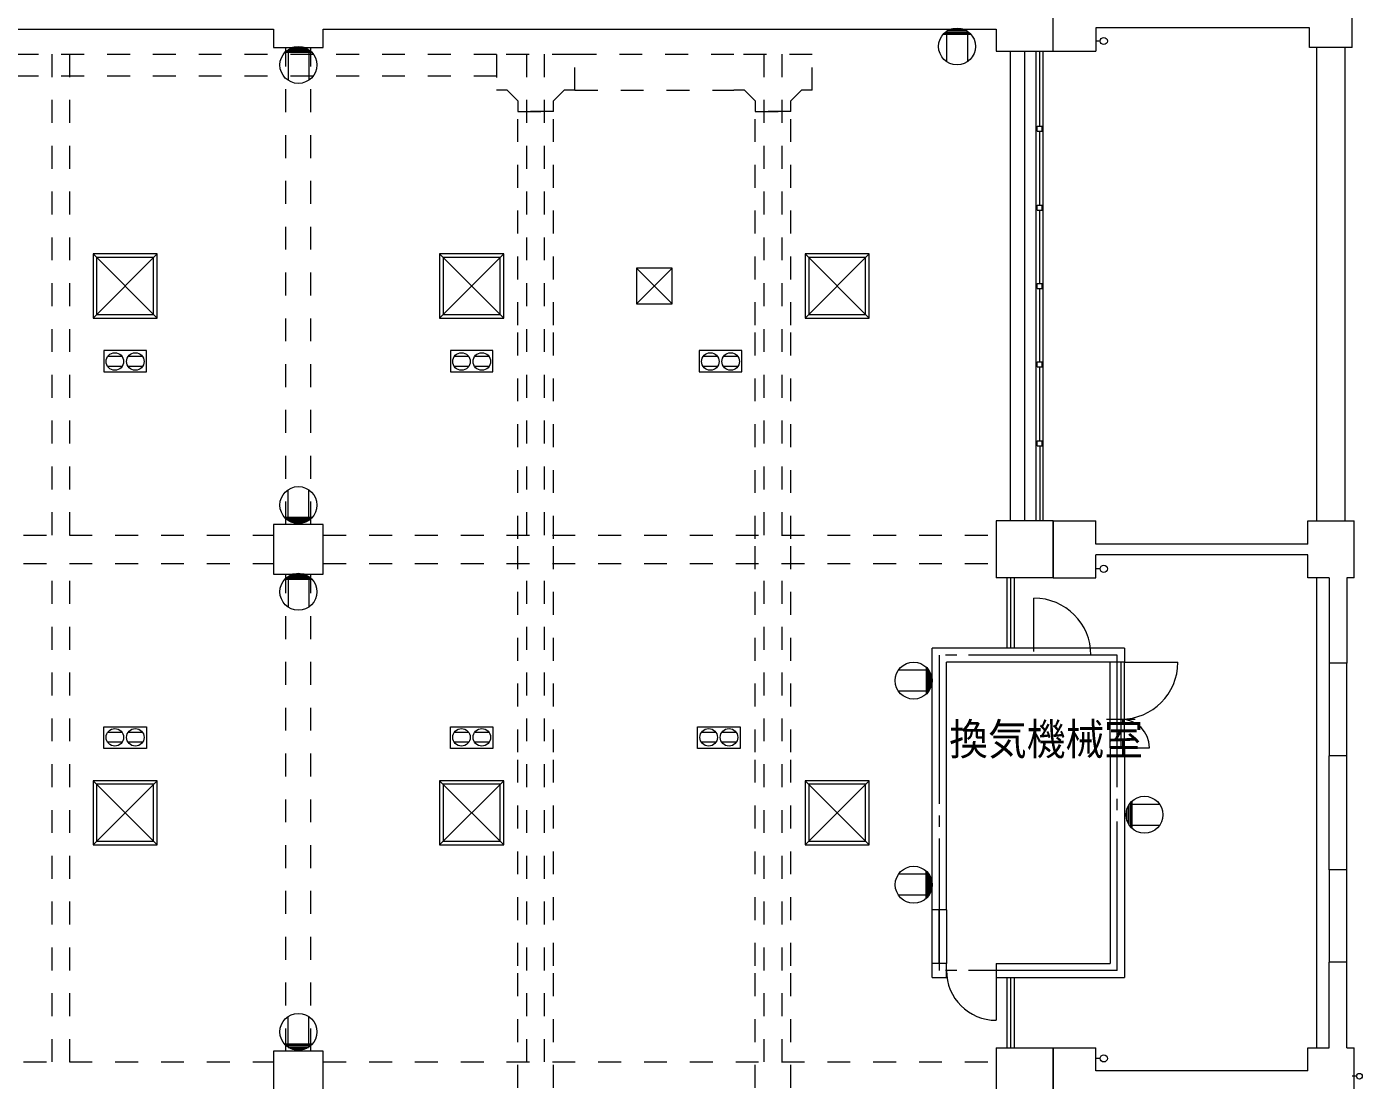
# Model space of a CAD drawing. Units: millimetres, scale not verified. Extents: x -20008 to 44171, y -23185 to 24570.
# Drawn here: x 12165 to 30920, y 1605 to 16405 of the extents above; entities that cross this region are included whole.
import ezdxf
from ezdxf.enums import TextEntityAlignment as Align

# ---------------------------------------------------------------- set-up
doc = ezdxf.new("R2010")
doc.units = ezdxf.units.MM
doc.header["$LTSCALE"] = 380
doc.linetypes.add('USER1', pattern=[1.693333, 0.846667, -0.846667])
doc.linetypes.add('USER3', pattern=[6.773333, 5.503333, -0.423333, 0.423333, -0.423333])
for name, color, linetype, lineweight in [('0-1_C-7', 253, 'Continuous', 18), ('0-2_6-3', 1, 'Continuous', 18), ('0-F_1-8', 8, 'Continuous', 18), ('1-0_1-6', 8, 'Continuous', 18), ('1-1_1-5', 8, 'Continuous', 18), ('1-2_1-4', 8, 'Continuous', 18), ('1-4_1-1', 8, 'Continuous', 18), ('1-7_0-B', 8, 'Continuous', 18), ('1-8_0-A', 8, 'Continuous', 18), ('1-A_0-3', 8, 'USER3', 18), ('1-B_0-2', 8, 'Continuous', 18), ('2-0_6-8', 253, 'Continuous', 18), ('2-4_1-7', 8, 'Continuous', 18), ('2-B_9-5', 4, 'USER1', 18), ('2-F_0-E', 8, 'USER1', 18)]:
    doc.layers.add(name, color=color, linetype=linetype, lineweight=lineweight)
doc.styles.add('ＭＳ ゴシック', font='')
doc.styles.get('ＭＳ ゴシック').set_extended_font_data('MS Gothic')

msp = doc.modelspace()

# ---------------------------------------------------------------- linework, layer by layer
at = {"layer": '0-1_C-7'}
for p, q in [((13996.4, 12312.7), (13096.4, 13212.7)), ((18863.4, 12312.7), (17963.4, 13212.7)), ((23996.4, 12312.7), (23096.4, 13212.7)), ((21230.4, 13012.7), (20730.4, 12512.7)), ((13996.4, 4912.7), (13096.4, 5812.7)), ((18863.4, 4912.7), (17963.4, 5812.7)), ((23996.4, 4912.7), (23096.4, 5812.7))]:
    msp.add_line(p, q, dxfattribs=at)
for points in [[(13996.4, 12312.7), (13996.4, 13212.7), (13096.4, 13212.7), (13096.4, 12312.7)], [(13996.4, 13212.7), (13096.4, 12312.7), (13996.4, 12312.7)], [(18863.4, 12312.7), (18863.4, 13212.7), (17963.4, 13212.7), (17963.4, 12312.7)], [(18863.4, 13212.7), (17963.4, 12312.7), (18863.4, 12312.7)], [(23996.4, 12312.7), (23996.4, 13212.7), (23096.4, 13212.7), (23096.4, 12312.7)], [(23996.4, 13212.7), (23096.4, 12312.7), (23996.4, 12312.7)], [(21230.4, 12512.7), (21230.4, 13012.7), (20730.4, 13012.7)], [(13996.4, 4912.7), (13996.4, 5812.7), (13096.4, 5812.7), (13096.4, 4912.7)], [(13996.4, 5812.7), (13096.4, 4912.7), (13996.4, 4912.7)], [(18863.4, 4912.7), (18863.4, 5812.7), (17963.4, 5812.7), (17963.4, 4912.7)], [(18863.4, 5812.7), (17963.4, 4912.7), (18863.4, 4912.7)], [(23996.4, 4912.7), (23996.4, 5812.7), (23096.4, 5812.7), (23096.4, 4912.7)], [(23996.4, 5812.7), (23096.4, 4912.7), (23996.4, 4912.7)]]:
    msp.add_lwpolyline(points, dxfattribs=at)
for points in [[(13946.4, 12362.7), (13946.4, 13162.7), (13146.4, 13162.7), (13146.4, 12362.7)], [(18813.4, 12362.7), (18813.4, 13162.7), (18013.4, 13162.7), (18013.4, 12362.7)], [(23946.4, 12362.7), (23946.4, 13162.7), (23146.4, 13162.7), (23146.4, 12362.7)], [(20730.4, 12512.7), (21230.4, 12512.7), (20730.4, 13012.7)], [(13946.4, 4962.7), (13946.4, 5762.7), (13146.4, 5762.7), (13146.4, 4962.7)], [(18813.4, 4962.7), (18813.4, 5762.7), (18013.4, 5762.7), (18013.4, 4962.7)], [(23946.4, 4962.7), (23946.4, 5762.7), (23146.4, 5762.7), (23146.4, 4962.7)]]:
    msp.add_lwpolyline(points, close=True, dxfattribs=at)
at = {"layer": '0-2_6-3'}
for p, q in [((25395.3, 16325.8), (25063.2, 16325.8)), ((25371, 16346.1), (25087.5, 16346.1)), ((25346.7, 16358.2), (25111.8, 16358.2)), ((25148.2, 16374.4), (25310.2, 16374.4)), ((25034.8, 16301.5), (25415.5, 16301.5)), ((25407.4, 16313.7), (25051, 16313.7)), ((25083.4, 16301.5), (25083.4, 15912.7)), ((25375, 16301.5), (25375, 15912.7)), ((16174.8, 16041.5), (15794.1, 16041.5)), ((15802.2, 16053.7), (16158.6, 16053.7)), ((15814.4, 16065.8), (16146.5, 16065.8)), ((15834.6, 16041.5), (15834.6, 15652.7)), ((15838.7, 16086.1), (16122.2, 16086.1)), ((15863, 16098.2), (16097.9, 16098.2)), ((16061.4, 16114.4), (15899.4, 16114.4)), ((16126.2, 16041.5), (16126.2, 15652.7)), ((15834.6, 9511.6), (15834.6, 9900.4)), ((16126.2, 9511.6), (16126.2, 9900.4)), ((16174.8, 9511.6), (15794.1, 9511.6)), ((15802.2, 9499.5), (16158.6, 9499.5)), ((15814.4, 9487.3), (16146.5, 9487.3)), ((15838.7, 9467.1), (16122.2, 9467.1)), ((15863, 9454.9), (16097.9, 9454.9)), ((16061.4, 9438.7), (15899.4, 9438.7)), ((16174.8, 8641.5), (15794.1, 8641.5)), ((15802.2, 8653.7), (16158.6, 8653.7)), ((15814.4, 8665.8), (16146.5, 8665.8)), ((15834.6, 8641.5), (15834.6, 8252.7)), ((15838.7, 8686.1), (16122.2, 8686.1)), ((15863, 8698.2), (16097.9, 8698.2)), ((16061.4, 8714.4), (15899.4, 8714.4)), ((16126.2, 8641.5), (16126.2, 8252.7)), ((24794, 7364.7), (24405.2, 7364.7)), ((24794, 7413.3), (24794, 7032.6)), ((24806.2, 7040.7), (24806.2, 7397.1)), ((24818.3, 7052.8), (24818.3, 7384.9)), ((24838.6, 7077.1), (24838.6, 7360.6)), ((24850.7, 7101.4), (24850.7, 7336.3)), ((24866.9, 7299.9), (24866.9, 7137.9)), ((24794, 7073.1), (24405.2, 7073.1)), ((27630.9, 5453.4), (27630.9, 5218.5)), ((27643.1, 5477.7), (27643.1, 5194.2)), ((27663.3, 5502), (27663.3, 5169.9)), ((27675.5, 5514.2), (27675.5, 5157.8)), ((27687.6, 5141.6), (27687.6, 5522.3)), ((27687.6, 5481.8), (28076.4, 5481.8)), ((27614.7, 5255), (27614.7, 5417)), ((27687.6, 5190.2), (28076.4, 5190.2)), ((24795.4, 4158.3), (24795.4, 4539)), ((24807.5, 4530.9), (24807.5, 4174.5)), ((24819.7, 4518.7), (24819.7, 4186.6)), ((24795.4, 4498.5), (24406.6, 4498.5)), ((24839.9, 4494.4), (24839.9, 4210.9)), ((24852.1, 4470.1), (24852.1, 4235.2)), ((24868.3, 4271.7), (24868.3, 4433.7)), ((24795.4, 4206.9), (24406.6, 4206.9)), ((15834.6, 2111.6), (15834.6, 2500.4)), ((16126.2, 2111.6), (16126.2, 2500.4)), ((16174.8, 2111.6), (15794.1, 2111.6)), ((15802.2, 2099.5), (16158.6, 2099.5)), ((15814.4, 2087.3), (16146.5, 2087.3)), ((15838.7, 2067.1), (16122.2, 2067.1)), ((15863, 2054.9), (16097.9, 2054.9)), ((16061.4, 2038.7), (15899.4, 2038.7))]:
    msp.add_line(p, q, dxfattribs=at)
for centre in [(25229.2, 16127.4), (15980.4, 15867.4), (15980.4, 9685.8), (15980.4, 8467.4), (24619.9, 7218.9), (27861.8, 5336), (24621.2, 4352.7), (15980.4, 2285.8)]:
    msp.add_circle(centre, 259.2, dxfattribs=at)
at = {"layer": '0-F_1-8'}
for p, q in [((26340.4, 9462.7), (26340.4, 16062.7)), ((26440.4, 9462.7), (26440.4, 16062.7))]:
    msp.add_line(p, q, dxfattribs=at)
at = {"layer": '1-0_1-6'}
for p, q in [((26390.4, 15007.7), (26390.4, 16062.7)), ((26355.4, 15007.7), (26425.4, 15007.7)), ((26355.4, 14937.7), (26355.4, 15007.7)), ((26425.4, 14937.7), (26425.4, 15007.7)), ((26355.4, 14937.7), (26425.4, 14937.7)), ((26390.4, 13897.7), (26390.4, 14937.7)), ((26355.4, 13897.7), (26425.4, 13897.7)), ((26355.4, 13827.7), (26355.4, 13897.7)), ((26425.4, 13827.7), (26425.4, 13897.7)), ((26355.4, 13827.7), (26425.4, 13827.7)), ((26390.4, 12797.7), (26390.4, 13827.7)), ((26355.4, 12797.7), (26425.4, 12797.7)), ((26355.4, 12727.7), (26355.4, 12797.7)), ((26425.4, 12727.7), (26425.4, 12797.7)), ((26355.4, 12727.7), (26425.4, 12727.7)), ((26390.4, 11697.7), (26390.4, 12727.7)), ((26355.4, 11697.7), (26425.4, 11697.7)), ((26355.4, 11627.7), (26355.4, 11697.7)), ((26425.4, 11627.7), (26425.4, 11697.7)), ((26355.4, 11627.7), (26425.4, 11627.7)), ((26390.4, 10587.7), (26390.4, 11627.7)), ((26355.4, 10587.7), (26425.4, 10587.7)), ((26355.4, 10517.7), (26355.4, 10587.7)), ((26355.4, 10517.7), (26425.4, 10517.7)), ((26390.4, 10517.7), (26390.4, 9462.7)), ((26425.4, 10517.7), (26425.4, 10587.7))]:
    msp.add_line(p, q, dxfattribs=at)
at = {"layer": '1-1_1-5'}
for p, q in [((26180.4, 9462.7), (26180.4, 16062.7)), ((30455.4, 7462.7), (30455.4, 6162.7)), ((30705.4, 6162.7), (30705.4, 7462.7)), ((30455.4, 4562.7), (30455.4, 3262.7)), ((30705.4, 3262.7), (30705.4, 4562.7))]:
    msp.add_line(p, q, dxfattribs=at)
at = {"layer": '1-2_1-4'}
for p, q in [((26580.4, 16062.7), (26580.4, 16862.7)), ((30780.4, 16112.7), (30780.4, 16812.7)), ((30180.4, 16387.7), (27180.4, 16387.7)), ((27180.4, 16387.7), (27180.4, 16062.7)), ((30180.4, 16112.7), (30180.4, 16387.7)), ((26580.4, 16062.7), (27180.4, 16062.7)), ((30780.4, 16112.7), (30180.4, 16112.7)), ((26580.4, 9462.7), (26580.4, 8662.7)), ((26580.4, 9462.7), (27180.4, 9462.7)), ((27180.4, 9137.7), (27180.4, 9462.7)), ((30155.4, 9462.7), (30805.4, 9462.7)), ((30155.4, 9137.7), (30155.4, 9462.7)), ((30805.4, 8662.7), (30805.4, 9462.7)), ((30155.4, 9137.7), (27180.4, 9137.7)), ((30155.4, 8987.7), (27180.4, 8987.7)), ((27180.4, 8662.7), (27180.4, 8987.7)), ((30155.4, 8662.7), (30155.4, 8987.7)), ((26580.4, 8662.7), (27180.4, 8662.7)), ((30455.4, 8662.7), (30155.4, 8662.7)), ((30455.4, 8662.7), (30455.4, 7462.7)), ((30805.4, 8662.7), (30705.4, 8662.7)), ((30455.4, 2062.7), (30455.4, 3262.7)), ((26580.4, 2062.7), (26580.4, 1262.7)), ((26580.4, 2062.7), (27180.4, 2062.7)), ((27180.4, 1737.7), (27180.4, 2062.7)), ((30155.4, 1737.7), (30155.4, 2062.7)), ((30155.4, 2062.7), (30455.4, 2062.7)), ((30705.4, 2062.7), (30805.4, 2062.7)), ((30805.4, 1262.7), (30805.4, 2062.7)), ((30155.4, 1737.7), (27180.4, 1737.7))]:
    msp.add_line(p, q, dxfattribs=at)
for points in [[(30705.4, 8662.7), (30705.4, 7462.7), (30455.4, 7462.7)], [(30705.4, 4562.7), (30455.4, 4562.7), (30455.4, 6162.7)], [(30705.4, 4562.7), (30705.4, 6162.7), (30455.4, 6162.7)], [(30705.4, 2062.7), (30705.4, 3262.7), (30455.4, 3262.7)]]:
    msp.add_lwpolyline(points, dxfattribs=at)
at = {"layer": '1-4_1-1'}
for p, q in [((26030.4, 8662.7), (26030.4, 7677.7)), ((25080.4, 3997.7), (25080.4, 3247.7)), ((26030.4, 3047.7), (26030.4, 2062.7))]:
    msp.add_line(p, q, dxfattribs=at)
at = {"layer": '1-8_0-A'}
for p, q in [((27240.4, 16204.1), (27180.4, 16204.1)), ((25980.4, 8662.7), (25980.4, 7677.7)), ((27240.4, 8789.6), (27180.4, 8789.6)), ((26309.7, 7627.7), (26309.7, 8377.7)), ((27380.4, 6277.7), (27380.4, 7477.7)), ((27530.4, 7477.7), (27530.4, 6277.7)), ((27580.4, 6277.7), (27580.4, 7477.7)), ((27580.4, 7477.7), (28330.4, 7477.7)), ((27330.4, 6677.7), (27730.4, 6677.7)), ((27580.4, 6277.7), (27930.4, 6277.7)), ((24980.4, 3247.7), (24980.4, 3997.7)), ((25780.4, 3147.7), (25780.4, 2447.7)), ((25980.4, 3047.7), (25980.4, 2062.7)), ((27240.4, 1912.8), (27180.4, 1912.8)), ((30840.4, 1662.7), (30780.4, 1662.7))]:
    msp.add_line(p, q, dxfattribs=at)
for centre, radius in [((27290.4, 16204.1), 50), ((27290.4, 8789.6), 50), ((27290.4, 1912.8), 50), ((30880.4, 1662.7), 40)]:
    msp.add_circle(centre, radius, dxfattribs=at)
for centre, radius, start, end in [((26309.7, 7577.7), 800, 0, 90), ((27530.4, 7477.7), 800, 270, 0), ((27530.4, 6277.7), 400, 0, 90), ((25780.4, 3147.7), 700, 180, 270)]:
    msp.add_arc(centre, radius, start, end, dxfattribs=at)
at = {"layer": '1-A_0-3'}
for p, q in [((27480.4, 7577.7), (24980.4, 7577.7)), ((24980.4, 7577.7), (24980.4, 3147.7)), ((27480.4, 3147.7), (27480.4, 7577.7)), ((27480.4, 3147.7), (24980.4, 3147.7))]:
    msp.add_line(p, q, dxfattribs=at)
at = {"layer": '1-B_0-2', "color": 7}
for p, q in [((6330.4, 16372.7), (15630.4, 16372.7)), ((15630.4, 16372.7), (15630.4, 16112.7)), ((16330.4, 16112.7), (16330.4, 16372.7)), ((16330.4, 16372.7), (25780.4, 16372.7)), ((25780.4, 16372.7), (25780.4, 16062.7)), ((15630.4, 16112.7), (16330.4, 16112.7)), ((25780.4, 16062.7), (26580.4, 16062.7)), ((25980.4, 9462.7), (25980.4, 16062.7)), ((26580.4, 8662.7), (25780.4, 8662.7)), ((25930.4, 8662.7), (25930.4, 7677.7)), ((27580.4, 7677.7), (24880.4, 7677.7)), ((24880.4, 3997.7), (24880.4, 7677.7)), ((24880.4, 3247.7), (24880.4, 3997.7)), ((24880.4, 3047.7), (24880.4, 3247.7)), ((24880.4, 3047.7), (25080.4, 3047.7)), ((25780.4, 3047.7), (27580.4, 3047.7)), ((25930.4, 3047.7), (25930.4, 2062.7)), ((25780.4, 2062.7), (26580.4, 2062.7))]:
    msp.add_line(p, q, dxfattribs=at)
at = {"layer": '1-B_0-2'}
for p, q in [((26580.4, 8662.7), (26580.4, 9462.7)), ((27580.4, 7677.7), (27580.4, 7477.7)), ((25080.4, 3997.7), (25080.4, 7477.7)), ((27580.4, 7477.7), (25080.4, 7477.7)), ((27580.4, 6277.7), (27580.4, 3047.7)), ((25080.4, 3997.7), (24880.4, 3997.7)), ((25080.4, 3247.7), (24880.4, 3247.7)), ((25080.4, 3047.7), (25080.4, 3247.7)), ((25780.4, 3247.7), (25780.4, 3047.7)), ((25780.4, 3247.7), (27380.4, 3247.7)), ((26580.4, 1262.7), (26580.4, 2062.7))]:
    msp.add_line(p, q, dxfattribs=at)
for points in [[(26580.4, 16062.7), (26580.4, 16862.7), (25780.4, 16862.7)], [(27580.4, 6277.7), (27380.4, 6277.7), (27380.4, 3247.7)]]:
    msp.add_lwpolyline(points, dxfattribs=at)
at = {"layer": '1-B_0-2', "color": 7}
for points in [[(16330.4, 8712.7), (16330.4, 9412.7), (15630.4, 9412.7), (15630.4, 8712.7)], [(16330.4, 1312.7), (16330.4, 2012.7), (15630.4, 2012.7), (15630.4, 1312.7)]]:
    msp.add_lwpolyline(points, close=True, dxfattribs=at)
for points in [[(26580.4, 9462.7), (25780.4, 9462.7), (25780.4, 8662.7)], [(25780.4, 2062.7), (25780.4, 1262.7), (26580.4, 1262.7)]]:
    msp.add_lwpolyline(points, dxfattribs=at)
at = {"layer": '2-0_6-8'}
for p, q in [((13505.2, 11771.8), (13301.6, 11771.8)), ((13505.2, 11633.4), (13301.6, 11633.4)), ((13791.7, 11771.8), (13588.1, 11771.8)), ((13791.7, 11633.4), (13588.1, 11633.4)), ((18372.2, 11771.8), (18168.6, 11771.8)), ((18372.2, 11633.4), (18168.6, 11633.4)), ((18658.7, 11771.8), (18455.1, 11771.8)), ((18658.7, 11633.4), (18455.1, 11633.4)), ((21866.9, 11771.8), (21663.3, 11771.8)), ((21866.9, 11633.4), (21663.3, 11633.4)), ((22153.4, 11771.8), (21949.8, 11771.8)), ((22153.4, 11633.4), (21949.8, 11633.4)), ((13505.2, 6491.9), (13301.6, 6491.9)), ((13791.7, 6491.9), (13588.1, 6491.9)), ((18372.2, 6491.9), (18168.6, 6491.9)), ((18658.7, 6491.9), (18455.1, 6491.9)), ((21843.2, 6491.9), (21639.6, 6491.9)), ((22129.7, 6491.9), (21926.1, 6491.9)), ((13505.2, 6353.5), (13301.6, 6353.5)), ((13791.7, 6353.5), (13588.1, 6353.5)), ((18372.2, 6353.5), (18168.6, 6353.5)), ((18658.7, 6353.5), (18455.1, 6353.5)), ((21843.2, 6353.5), (21639.6, 6353.5)), ((22129.7, 6353.5), (21926.1, 6353.5))]:
    msp.add_line(p, q, dxfattribs=at)
for points in [[(13248, 11858.2), (13248, 11556.3), (13845.3, 11556.3), (13845.3, 11858.2)], [(18115, 11858.2), (18115, 11556.3), (18712.3, 11556.3), (18712.3, 11858.2)], [(21609.6, 11858.2), (21609.6, 11556.3), (22206.9, 11556.3), (22206.9, 11858.2)], [(13248, 6267.2), (13248, 6569.1), (13845.3, 6569.1), (13845.3, 6267.2)], [(18115, 6267.2), (18115, 6569.1), (18712.3, 6569.1), (18712.3, 6267.2)], [(21586, 6267.2), (21586, 6569.1), (22183.2, 6569.1), (22183.2, 6267.2)]]:
    msp.add_lwpolyline(points, close=True, dxfattribs=at)
for centre in [(13403.3, 11702.6), (13689.8, 11702.6), (18270.3, 11702.6), (18556.8, 11702.6), (21765, 11702.6), (22051.5, 11702.6), (13403.3, 6422.7), (13689.8, 6422.7), (18270.3, 6422.7), (18556.8, 6422.7), (21741.3, 6422.7), (22027.8, 6422.7)]:
    msp.add_circle(centre, 123, dxfattribs=at)
at = {"layer": '2-4_1-7'}
for p, q in [((30280.4, 9462.7), (30280.4, 16112.7)), ((30680.4, 9462.7), (30680.4, 16112.7)), ((30280.4, 2062.7), (30280.4, 8662.7))]:
    msp.add_line(p, q, dxfattribs=at)
at = {"layer": '2-B_9-5'}
for p, q in [((18763.8, 16012.7), (8280.4, 16012.7)), ((19863.8, 16012.7), (18763.8, 16012.7)), ((18763.8, 16012.7), (18763.8, 15512.7)), ((22097.1, 16012.7), (19863.8, 16012.7)), ((19863.8, 15512.7), (19863.8, 16012.7)), ((23197.1, 16012.7), (22097.1, 16012.7)), ((23197.1, 15512.7), (23197.1, 16012.7)), ((18763.8, 15712.7), (8280.4, 15712.7)), ((18913.8, 15512.7), (18763.8, 15512.7)), ((18913.8, 15512.7), (19063.8, 15362.7)), ((19863.8, 15512.7), (19713.8, 15512.7)), ((19863.8, 15512.7), (22097.1, 15512.7)), ((22247.1, 15512.7), (22097.1, 15512.7)), ((22247.1, 15512.7), (22397.1, 15362.7)), ((22897.1, 15362.7), (23047.1, 15512.7)), ((23197.1, 15512.7), (23047.1, 15512.7)), ((19063.8, 15362.7), (19063.8, 15212.7)), ((19063.8, 12212.7), (19063.8, 15212.7)), ((19563.8, 15212.7), (19063.8, 15212.7)), ((19063.8, 15212.7), (19563.8, 15212.7)), ((19563.8, 12212.7), (19563.8, 15212.7)), ((22397.1, 15362.7), (22397.1, 15212.7)), ((22397.1, 15212.7), (22897.1, 15212.7)), ((22397.1, 12212.7), (22397.1, 15212.7)), ((22897.1, 15212.7), (22397.1, 15212.7)), ((22897.1, 15212.7), (22897.1, 15362.7)), ((22897.1, 12212.7), (22897.1, 15212.7)), ((19063.8, 9212.7), (19063.8, 12212.7)), ((19563.8, 9212.7), (19563.8, 12212.7)), ((22397.1, 9212.7), (22397.1, 12212.7)), ((22897.1, 9212.7), (22897.1, 12212.7)), ((19063.8, 6212.7), (19063.8, 9212.7)), ((19563.8, 6212.7), (19563.8, 9212.7)), ((22397.1, 6212.7), (22397.1, 9212.7)), ((22897.1, 6212.7), (22897.1, 9212.7)), ((19063.8, 3212.7), (19063.8, 6212.7)), ((19563.8, 3212.7), (19563.8, 6212.7)), ((22397.1, 3212.7), (22397.1, 6212.7)), ((22897.1, 3212.7), (22897.1, 6212.7)), ((19063.8, 212.7), (19063.8, 3212.7)), ((19563.8, 212.7), (19563.8, 3212.7)), ((22397.1, 212.7), (22397.1, 3212.7)), ((22897.1, 212.7), (22897.1, 3212.7))]:
    msp.add_line(p, q, dxfattribs=at)
msp.add_lwpolyline([(19563.8, 15212.7), (19563.8, 15362.7), (19713.8, 15512.7)], dxfattribs=at)
at = {"layer": '2-F_0-E'}
for p, q in [((12522.1, 9262.7), (12522.1, 16262.7)), ((12772.1, 9262.7), (12772.1, 16262.7)), ((19188.8, 9262.7), (19188.8, 16262.7)), ((19438.8, 9262.7), (19438.8, 16262.7)), ((22522.1, 9262.7), (22522.1, 16262.7)), ((22772.1, 9262.7), (22772.1, 16262.7)), ((15805.4, 9412.7), (15805.4, 16112.7)), ((16155.4, 9412.7), (16155.4, 16112.7)), ((6330.4, 9262.7), (15630.4, 9262.7)), ((16330.4, 9262.7), (25780.4, 9262.7)), ((6330.4, 8862.7), (15630.4, 8862.7)), ((12522.1, 1862.7), (12522.1, 8862.7)), ((12772.1, 1862.7), (12772.1, 8862.7)), ((16330.4, 8862.7), (25780.4, 8862.7)), ((19188.8, 1862.7), (19188.8, 8862.7)), ((19438.8, 1862.7), (19438.8, 8862.7)), ((22522.1, 1862.7), (22522.1, 8862.7)), ((22772.1, 1862.7), (22772.1, 8862.7)), ((15805.4, 2012.7), (15805.4, 8712.7)), ((16155.4, 2012.7), (16155.4, 8712.7)), ((6330.4, 1862.7), (15630.4, 1862.7)), ((16330.4, 1862.7), (25780.4, 1862.7))]:
    msp.add_line(p, q, dxfattribs=at)

# ---------------------------------------------------------------- texts
at = {"layer": '1-7_0-B', "style": 'ＭＳ ゴシック', "width": 0.9}
msp.add_text('換気機械室', height=443.2, dxfattribs=at).set_placement((25120.7, 6042.1), align=Align.BOTTOM_LEFT)

doc.saveas('drawing.dxf')
